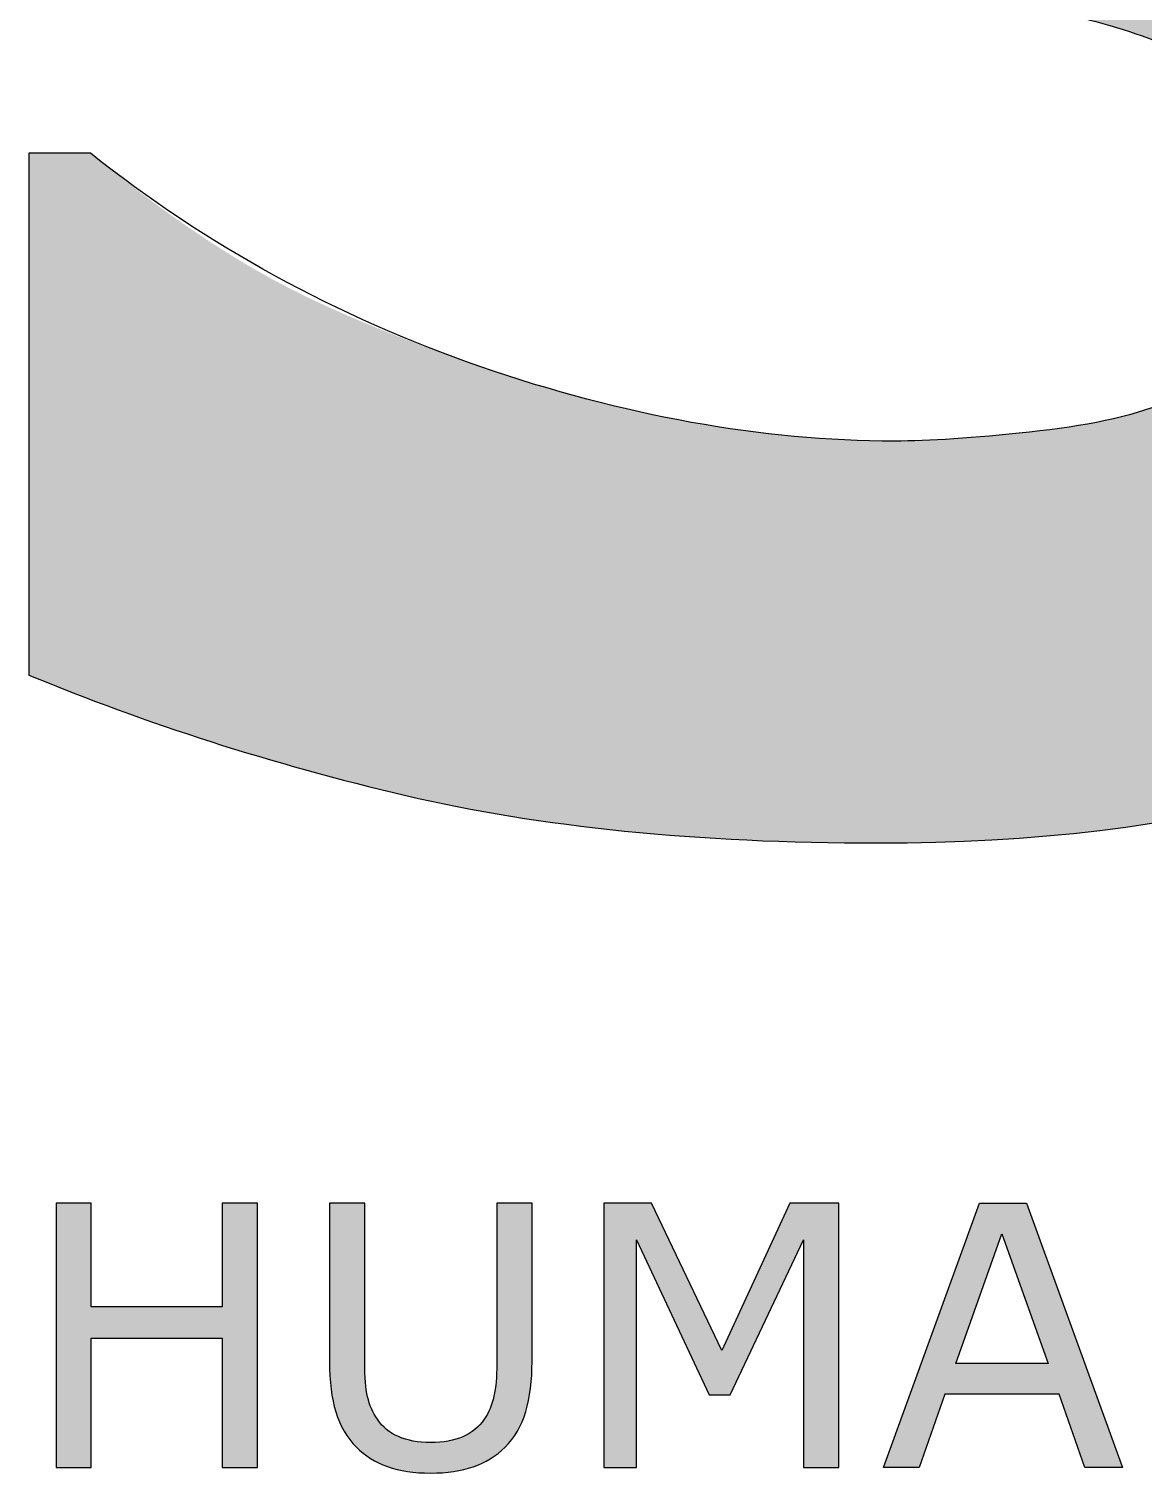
# Model space of a CAD drawing. Header units: millimetres. Extents: x 4862 to 20554, y 7569 to 11262.
# Drawn here: x 8781.74 to 8795.79, y 8377.87 to 8396.09 of the extents above; entities that cross this region are included whole.
import ezdxf

# ---------------------------------------------------------------- set-up
doc = ezdxf.new("R2010")
doc.units = ezdxf.units.MM
doc.layers.add('layer 1', color=7, linetype='Continuous')

# ---------------------------------------------------------------- blocks, each defined once
blk = doc.blocks.new('YQ1204162216')
h = blk.add_hatch(color=7)
h.dxf.hatch_style = 1
edge = h.paths.add_edge_path()
edge.add_spline(control_points=[(-1.89543, 0.7628), (-1.89543, 0.7628), (-1.89543, 0.7628), (-1.89543, 0.7628), (-1.89543, 0.7628), (-1.94446, 0.77243), (-1.994, 0.77733), (-2.04425, 0.77733)], knot_values=[0.540541, 0.540541, 0.540541, 0.540541, 0.554054, 0.554054, 0.554054, 0.554154, 0.567568, 0.567568, 0.567568, 0.567568], degree=3, periodic=0)
edge.add_spline(control_points=[(-2.04425, 0.77733), (-2.04425, 0.77733), (-2.04425, 0.77733), (-2.04425, 0.77733), (-2.04425, 0.77733), (-2.14439, 0.77733), (-2.22633, 0.75492), (-2.29005, 0.70993)], knot_values=[0.513514, 0.513514, 0.513514, 0.513514, 0.527027, 0.527027, 0.527027, 0.527127, 0.540541, 0.540541, 0.540541, 0.540541], degree=3, periodic=0)
edge.add_spline(control_points=[(-2.29005, 0.70993), (-2.29005, 0.70993), (-2.29005, 0.70993), (-2.29005, 0.70993), (-2.29005, 0.70993), (-2.35378, 0.66493), (-2.38564, 0.60699), (-2.38564, 0.5359)], knot_values=[0.486486, 0.486486, 0.486486, 0.486486, 0.5, 0.5, 0.5, 0.5001, 0.513514, 0.513514, 0.513514, 0.513514], degree=3, periodic=0)
edge.add_spline(control_points=[(-2.38564, 0.5359), (-2.38564, 0.5359), (-2.38564, 0.5359), (-2.38564, 0.5359), (-2.38564, 0.48286), (-2.37146, 0.43856), (-2.34328, 0.40285)], knot_values=[0.459459, 0.459459, 0.459459, 0.459459, 0.472973, 0.472973, 0.472973, 0.486486, 0.486486, 0.486486, 0.486486], degree=3, periodic=0)
edge.add_spline(control_points=[(-2.34328, 0.40285), (-2.34328, 0.40285), (-2.34328, 0.40285), (-2.34328, 0.40285), (-2.31509, 0.36713), (-2.26904, 0.33877), (-2.20479, 0.31794)], knot_values=[0.432432, 0.432432, 0.432432, 0.432432, 0.445946, 0.445946, 0.445946, 0.459459, 0.459459, 0.459459, 0.459459], degree=3, periodic=0)
edge.add_spline(control_points=[(-2.20479, 0.31794), (-2.20479, 0.31794), (-2.20479, 0.31794), (-2.20479, 0.31794), (-2.17678, 0.30883), (-2.14667, 0.30113), (-2.1148, 0.29518)], knot_values=[0.405405, 0.405405, 0.405405, 0.405405, 0.418919, 0.418919, 0.418919, 0.432432, 0.432432, 0.432432, 0.432432], degree=3, periodic=0)
edge.add_spline(control_points=[(-2.1148, 0.29518), (-2.1148, 0.29518), (-2.1148, 0.29518), (-2.1148, 0.29518), (-2.08276, 0.28922), (-2.05248, 0.28275), (-2.02376, 0.27592)], knot_values=[0.378378, 0.378378, 0.378378, 0.378378, 0.391892, 0.391892, 0.391892, 0.405405, 0.405405, 0.405405, 0.405405], degree=3, periodic=0)
edge.add_spline(control_points=[(-2.02376, 0.27592), (-2.02376, 0.27592), (-2.02376, 0.27592), (-2.02376, 0.27592), (-1.99645, 0.26944), (-1.97562, 0.26016), (-1.96144, 0.24808)], knot_values=[0.351351, 0.351351, 0.351351, 0.351351, 0.364865, 0.364865, 0.364865, 0.378378, 0.378378, 0.378378, 0.378378], degree=3, periodic=0)
edge.add_spline(control_points=[(-1.96144, 0.24808), (-1.96144, 0.24808), (-1.96144, 0.24808), (-1.96144, 0.24808), (-1.94726, 0.23583), (-1.94025, 0.22147), (-1.94025, 0.20466)], knot_values=[0.324324, 0.324324, 0.324324, 0.324324, 0.337838, 0.337838, 0.337838, 0.351351, 0.351351, 0.351351, 0.351351], degree=3, periodic=0)
edge.add_spline(control_points=[(-1.94025, 0.20466), (-1.94025, 0.20466), (-1.94025, 0.20466), (-1.94025, 0.20466), (-1.94025, 0.18663), (-1.94516, 0.1728), (-1.95478, 0.16352)], knot_values=[0.297297, 0.297297, 0.297297, 0.297297, 0.310811, 0.310811, 0.310811, 0.324324, 0.324324, 0.324324, 0.324324], degree=3, periodic=0)
edge.add_spline(control_points=[(-1.95478, 0.16352), (-1.95478, 0.16352), (-1.95478, 0.16352), (-1.95478, 0.16352), (-1.96459, 0.15442), (-1.97702, 0.14671), (-1.9919, 0.14041)], knot_values=[0.27027, 0.27027, 0.27027, 0.27027, 0.283784, 0.283784, 0.283784, 0.297297, 0.297297, 0.297297, 0.297297], degree=3, periodic=0)
edge.add_spline(control_points=[(-1.9919, 0.14041), (-1.9919, 0.14041), (-1.9919, 0.14041), (-1.9919, 0.14041), (-2.00433, 0.13568), (-2.02009, 0.13218), (-2.03952, 0.13026)], knot_values=[0.243243, 0.243243, 0.243243, 0.243243, 0.256757, 0.256757, 0.256757, 0.27027, 0.27027, 0.27027, 0.27027], degree=3, periodic=0)
edge.add_spline(control_points=[(-2.03952, 0.13026), (-2.03952, 0.13026), (-2.03952, 0.13026), (-2.03952, 0.13026), (-2.05913, 0.12815), (-2.07471, 0.1271), (-2.08679, 0.1271)], knot_values=[0.216216, 0.216216, 0.216216, 0.216216, 0.22973, 0.22973, 0.22973, 0.243243, 0.243243, 0.243243, 0.243243], degree=3, periodic=0)
edge.add_spline(control_points=[(-2.08679, 0.1271), (-2.08679, 0.1271), (-2.08679, 0.1271), (-2.08679, 0.1271), (-2.13319, 0.1271), (-2.18151, 0.13586), (-2.23193, 0.15319)], knot_values=[0.189189, 0.189189, 0.189189, 0.189189, 0.202703, 0.202703, 0.202703, 0.216216, 0.216216, 0.216216, 0.216216], degree=3, periodic=0)
edge.add_spline(control_points=[(-2.23193, 0.15319), (-2.23193, 0.15319), (-2.23193, 0.15319), (-2.23193, 0.15319), (-2.28218, 0.1707), (-2.32769, 0.19556), (-2.36831, 0.22795), (-2.36831, 0.22795), (-2.36831, 0.22795), (-2.36831, 0.22795), (-2.36831, 0.22795)], knot_values=[0.162162, 0.162162, 0.162162, 0.162162, 0.175676, 0.175676, 0.175676, 0.175776, 0.175876, 0.175976, 0.176076, 0.189189, 0.189189, 0.189189, 0.189189], degree=3, periodic=0)
edge.add_spline(control_points=[(-2.36831, 0.22795), (-2.36831, 0.22795), (-2.38985, 0.22795), (-2.38985, 0.22795), (-2.38985, 0.22795), (-2.38985, 0.22795), (-2.38985, 0.22795), (-2.38985, 0.22795)], knot_values=[0.135135, 0.135135, 0.135135, 0.135135, 0.148648, 0.148648, 0.148648, 0.148748, 0.162162, 0.162162, 0.162162, 0.162162], degree=3, periodic=0)
edge.add_spline(control_points=[(-2.38985, 0.22795), (-2.38985, 0.22795), (-2.38985, 0.04517), (-2.38985, 0.04517)], knot_values=[0.108108, 0.108108, 0.108108, 0.108108, 0.135135, 0.135135, 0.135135, 0.135135], degree=3, periodic=0)
edge.add_spline(control_points=[(-2.38985, 0.04517), (-2.38985, 0.04517), (-2.38985, 0.04517), (-2.38985, 0.04517), (-2.34888, 0.02819), (-2.30493, 0.01401), (-2.25784, 0.00298)], knot_values=[0.081081, 0.081081, 0.081081, 0.081081, 0.094595, 0.094595, 0.094595, 0.108108, 0.108108, 0.108108, 0.108108], degree=3, periodic=0)
edge.add_spline(control_points=[(-2.25784, 0.00298), (-2.25784, 0.00298), (-2.25784, 0.00298), (-2.25784, 0.00298), (-2.21092, -0.00805), (-2.15577, -0.01366), (-2.09257, -0.01366)], knot_values=[0.054054, 0.054054, 0.054054, 0.054054, 0.067568, 0.067568, 0.067568, 0.081081, 0.081081, 0.081081, 0.081081], degree=3, periodic=0)
edge.add_spline(control_points=[(-2.09257, -0.01366), (-2.09257, -0.01366), (-2.09257, -0.01366), (-2.09257, -0.01366), (-2.09257, -0.01366), (-1.98332, -0.01366), (-1.89683, 0.0098), (-1.83311, 0.0569)], knot_values=[0.027027, 0.027027, 0.027027, 0.027027, 0.040541, 0.040541, 0.040541, 0.040641, 0.054054, 0.054054, 0.054054, 0.054054], degree=3, periodic=0)
edge.add_spline(control_points=[(-1.83311, 0.0569), (-1.83311, 0.0569), (-1.83311, 0.0569), (-1.83311, 0.0569), (-1.83311, 0.0569), (-1.76938, 0.10382), (-1.73752, 0.16492), (-1.73752, 0.24003)], knot_values=[0, 0, 0, 0, 0.013514, 0.013514, 0.013514, 0.013614, 0.027027, 0.027027, 0.027027, 0.027027], degree=3, periodic=0)
edge.add_spline(control_points=[(-1.73752, 0.24003), (-1.73752, 0.29273), (-1.75152, 0.33562), (-1.77936, 0.36853), (-1.77936, 0.36853), (-1.8072, 0.40145), (-1.85027, 0.42753), (-1.90874, 0.44662)], knot_values=[0.918919, 0.918919, 0.918919, 0.918919, 0.972973, 0.972973, 0.972973, 0.973073, 1, 1, 1, 1], degree=3, periodic=0)
edge.add_spline(control_points=[(-1.90874, 0.44662), (-1.90874, 0.44662), (-1.90874, 0.44662), (-1.90874, 0.44662), (-1.90874, 0.44662), (-1.9385, 0.45625), (-1.96616, 0.46377), (-1.9919, 0.4692)], knot_values=[0.891892, 0.891892, 0.891892, 0.891892, 0.905406, 0.905406, 0.905406, 0.905506, 0.918919, 0.918919, 0.918919, 0.918919], degree=3, periodic=0)
edge.add_spline(control_points=[(-1.9919, 0.4692), (-1.9919, 0.4692), (-1.9919, 0.4692), (-1.9919, 0.4692), (-1.9919, 0.4692), (-2.00486, 0.47192), (-2.01807, 0.47472), (-2.03155, 0.47756)], knot_values=[0.878378, 0.878378, 0.878378, 0.878378, 0.885135, 0.885135, 0.885135, 0.885235, 0.891892, 0.891892, 0.891892, 0.891892], degree=3, periodic=0)
edge.add_spline(control_points=[(-2.03155, 0.47756), (-2.04504, 0.48041), (-2.05878, 0.48329), (-2.07279, 0.48618), (-2.07279, 0.48618), (-2.1155, 0.49511), (-2.14439, 0.50492), (-2.1598, 0.5156)], knot_values=[0.837838, 0.837838, 0.837838, 0.837838, 0.851352, 0.851352, 0.851352, 0.851452, 0.878378, 0.878378, 0.878378, 0.878378], degree=3, periodic=0)
edge.add_spline(control_points=[(-2.1598, 0.5156), (-2.1598, 0.5156), (-2.1598, 0.5156), (-2.1598, 0.5156), (-2.1598, 0.5156), (-2.1752, 0.52645), (-2.18291, 0.54186), (-2.18291, 0.56199)], knot_values=[0.810811, 0.810811, 0.810811, 0.810811, 0.824325, 0.824325, 0.824325, 0.824425, 0.837838, 0.837838, 0.837838, 0.837838], degree=3, periodic=0)
edge.add_spline(control_points=[(-2.18291, 0.56199), (-2.18291, 0.56199), (-2.18291, 0.56199), (-2.18291, 0.56199), (-2.18291, 0.56199), (-2.18291, 0.5753), (-2.17818, 0.5872), (-2.16855, 0.59753)], knot_values=[0.783784, 0.783784, 0.783784, 0.783784, 0.797298, 0.797298, 0.797298, 0.797398, 0.810811, 0.810811, 0.810811, 0.810811], degree=3, periodic=0)
edge.add_spline(control_points=[(-2.16855, 0.59753), (-2.16855, 0.59753), (-2.16855, 0.59753), (-2.16855, 0.59753), (-2.16855, 0.59753), (-2.15892, 0.60786), (-2.14754, 0.61556), (-2.13424, 0.62082)], knot_values=[0.756757, 0.756757, 0.756757, 0.756757, 0.770271, 0.770271, 0.770271, 0.770371, 0.783784, 0.783784, 0.783784, 0.783784], degree=3, periodic=0)
edge.add_spline(control_points=[(-2.13424, 0.62082), (-2.13424, 0.62082), (-2.13424, 0.62082), (-2.13424, 0.62082), (-2.13424, 0.62082), (-2.11918, 0.62694), (-2.1036, 0.63097), (-2.08732, 0.63325)], knot_values=[0.72973, 0.72973, 0.72973, 0.72973, 0.743244, 0.743244, 0.743244, 0.743344, 0.756757, 0.756757, 0.756757, 0.756757], degree=3, periodic=0)
edge.add_spline(control_points=[(-2.08732, 0.63325), (-2.08732, 0.63325), (-2.08732, 0.63325), (-2.08732, 0.63325), (-2.08732, 0.63325), (-2.07926, 0.63439), (-2.07117, 0.63522), (-2.06303, 0.63576)], knot_values=[0.716216, 0.716216, 0.716216, 0.716216, 0.722973, 0.722973, 0.722973, 0.723073, 0.72973, 0.72973, 0.72973, 0.72973], degree=3, periodic=0)
edge.add_spline(control_points=[(-2.06303, 0.63576), (-2.05489, 0.63631), (-2.0467, 0.63657), (-2.03847, 0.63657), (-2.03847, 0.63657), (-1.99208, 0.63657), (-1.94656, 0.62834), (-1.90191, 0.61189)], knot_values=[0.675676, 0.675676, 0.675676, 0.675676, 0.689189, 0.689189, 0.689189, 0.689289, 0.716216, 0.716216, 0.716216, 0.716216], degree=3, periodic=0)
edge.add_spline(control_points=[(-1.90191, 0.61189), (-1.90191, 0.61189), (-1.90191, 0.61189), (-1.90191, 0.61189), (-1.90191, 0.61189), (-1.85744, 0.59543), (-1.81963, 0.57495), (-1.78899, 0.55044)], knot_values=[0.648649, 0.648649, 0.648649, 0.648649, 0.662163, 0.662163, 0.662163, 0.662263, 0.675676, 0.675676, 0.675676, 0.675676], degree=3, periodic=0)
edge.add_spline(control_points=[(-1.78899, 0.55044), (-1.78899, 0.55044), (-1.78899, 0.55044), (-1.78899, 0.55044), (-1.78899, 0.55044), (-1.78899, 0.55044), (-1.76798, 0.55044), (-1.76798, 0.55044), (-1.76798, 0.55044), (-1.76798, 0.55044), (-1.76798, 0.55044), (-1.76798, 0.55044)], knot_values=[0.621621, 0.621621, 0.621621, 0.621621, 0.635135, 0.635135, 0.635135, 0.635235, 0.635335, 0.635435, 0.635535, 0.635635, 0.648649, 0.648649, 0.648649, 0.648649], degree=3, periodic=0)
edge.add_spline(control_points=[(-1.76798, 0.55044), (-1.76798, 0.55044), (-1.76798, 0.72604), (-1.76798, 0.72604)], knot_values=[0.594595, 0.594595, 0.594595, 0.594595, 0.621621, 0.621621, 0.621621, 0.621621], degree=3, periodic=0)
edge.add_spline(control_points=[(-1.76798, 0.72604), (-1.76798, 0.72604), (-1.76798, 0.72604), (-1.76798, 0.72604), (-1.76798, 0.72604), (-1.80387, 0.74074), (-1.84624, 0.753), (-1.89543, 0.7628)], knot_values=[0.567568, 0.567568, 0.567568, 0.567568, 0.581081, 0.581081, 0.581081, 0.581181, 0.594595, 0.594595, 0.594595, 0.594595], degree=3, periodic=0)
h = blk.add_hatch(color=7)
h.dxf.hatch_style = 1
edge = h.paths.add_edge_path()
edge.add_spline(control_points=[(-2.38035, -0.13978), (-2.38035, -0.13978), (-2.38035, -0.23245), (-2.38035, -0.23245), (-2.38035, -0.23245), (-2.38035, -0.23245), (-2.38035, -0.23245), (-2.38035, -0.23245)], knot_values=[0.384615, 0.384615, 0.384615, 0.384615, 0.423076, 0.423076, 0.423076, 0.423176, 0.461538, 0.461538, 0.461538, 0.461538], degree=3, periodic=0)
edge.add_spline(control_points=[(-2.38035, -0.23245), (-2.38035, -0.23245), (-2.36802, -0.23245), (-2.36802, -0.23245), (-2.36802, -0.23245), (-2.36802, -0.23245), (-2.36802, -0.23245), (-2.36802, -0.23245)], knot_values=[0.307692, 0.307692, 0.307692, 0.307692, 0.346153, 0.346153, 0.346153, 0.346253, 0.384615, 0.384615, 0.384615, 0.384615], degree=3, periodic=0)
edge.add_spline(control_points=[(-2.36802, -0.23245), (-2.36802, -0.23245), (-2.36802, -0.18707), (-2.36802, -0.18707), (-2.36802, -0.18707), (-2.36802, -0.18707), (-2.36802, -0.18707), (-2.36802, -0.18707)], knot_values=[0.230768, 0.230768, 0.230768, 0.230768, 0.26923, 0.26923, 0.26923, 0.26933, 0.307692, 0.307692, 0.307692, 0.307692], degree=3, periodic=0)
edge.add_spline(control_points=[(-2.36802, -0.18707), (-2.36802, -0.18707), (-2.32213, -0.18707), (-2.32213, -0.18707), (-2.32213, -0.18707), (-2.32213, -0.18707), (-2.32213, -0.18707), (-2.32213, -0.18707)], knot_values=[0.153845, 0.153845, 0.153845, 0.153845, 0.192307, 0.192307, 0.192307, 0.192407, 0.230768, 0.230768, 0.230768, 0.230768], degree=3, periodic=0)
edge.add_spline(control_points=[(-2.32213, -0.18707), (-2.32213, -0.18707), (-2.32213, -0.23245), (-2.32213, -0.23245), (-2.32213, -0.23245), (-2.32213, -0.23245), (-2.32213, -0.23245), (-2.32213, -0.23245)], knot_values=[0.076922, 0.076922, 0.076922, 0.076922, 0.115384, 0.115384, 0.115384, 0.115484, 0.153845, 0.153845, 0.153845, 0.153845], degree=3, periodic=0)
edge.add_spline(control_points=[(-2.32213, -0.23245), (-2.32213, -0.23245), (-2.30979, -0.23245), (-2.30979, -0.23245)], knot_values=[0, 0, 0, 0, 0.076922, 0.076922, 0.076922, 0.076922], degree=3, periodic=0)
edge.add_spline(control_points=[(-2.30979, -0.23245), (-2.30979, -0.23245), (-2.30979, -0.13978), (-2.30979, -0.13978), (-2.30979, -0.13978), (-2.30979, -0.13978), (-2.32213, -0.13978), (-2.32213, -0.13978), (-2.32213, -0.13978), (-2.32213, -0.13978), (-2.32213, -0.17611), (-2.32213, -0.17611), (-2.32213, -0.17611), (-2.32213, -0.17611), (-2.36802, -0.17611), (-2.36802, -0.17611), (-2.36802, -0.17611), (-2.36802, -0.17611), (-2.36802, -0.13978), (-2.36802, -0.13978), (-2.36802, -0.13978), (-2.36802, -0.13978), (-2.38035, -0.13978), (-2.38035, -0.13978), (-2.38035, -0.13978), (-2.38035, -0.13978), (-2.38035, -0.13978), (-2.38035, -0.13978)], knot_values=[0.461538, 0.461538, 0.461538, 0.461538, 0.615384, 0.615384, 0.615384, 0.615484, 0.692307, 0.692307, 0.692307, 0.692407, 0.76923, 0.76923, 0.76923, 0.76933, 0.846153, 0.846153, 0.846153, 0.846253, 0.923076, 0.923076, 0.923076, 0.923176, 0.961538, 0.961538, 0.961538, 0.961638, 1, 1, 1, 1], degree=3, periodic=0)
edge = h.paths.add_edge_path()
edge.add_spline(control_points=[(-2.28462, -0.19523), (-2.28462, -0.19523), (-2.28462, -0.19523), (-2.28462, -0.19523), (-2.28462, -0.20224), (-2.28388, -0.20814), (-2.28241, -0.21295)], knot_values=[0.304348, 0.304348, 0.304348, 0.304348, 0.326087, 0.326087, 0.326087, 0.347826, 0.347826, 0.347826, 0.347826], degree=3, periodic=0)
edge.add_spline(control_points=[(-2.28241, -0.21295), (-2.28241, -0.21295), (-2.28241, -0.21295), (-2.28241, -0.21295), (-2.28095, -0.21776), (-2.27854, -0.22187), (-2.27519, -0.22526)], knot_values=[0.26087, 0.26087, 0.26087, 0.26087, 0.282609, 0.282609, 0.282609, 0.304348, 0.304348, 0.304348, 0.304348], degree=3, periodic=0)
edge.add_spline(control_points=[(-2.27519, -0.22526), (-2.27519, -0.22526), (-2.27519, -0.22526), (-2.27519, -0.22526), (-2.27224, -0.22826), (-2.26862, -0.23051), (-2.26432, -0.23206)], knot_values=[0.217391, 0.217391, 0.217391, 0.217391, 0.23913, 0.23913, 0.23913, 0.26087, 0.26087, 0.26087, 0.26087], degree=3, periodic=0)
edge.add_spline(control_points=[(-2.26432, -0.23206), (-2.26432, -0.23206), (-2.26432, -0.23206), (-2.26432, -0.23206), (-2.26002, -0.23359), (-2.25497, -0.23436), (-2.24917, -0.23436)], knot_values=[0.173913, 0.173913, 0.173913, 0.173913, 0.195652, 0.195652, 0.195652, 0.217391, 0.217391, 0.217391, 0.217391], degree=3, periodic=0)
edge.add_spline(control_points=[(-2.24917, -0.23436), (-2.24917, -0.23436), (-2.24917, -0.23436), (-2.24917, -0.23436), (-2.24351, -0.23436), (-2.23855, -0.23363), (-2.23428, -0.23217)], knot_values=[0.130435, 0.130435, 0.130435, 0.130435, 0.152174, 0.152174, 0.152174, 0.173913, 0.173913, 0.173913, 0.173913], degree=3, periodic=0)
edge.add_spline(control_points=[(-2.23428, -0.23217), (-2.23428, -0.23217), (-2.23428, -0.23217), (-2.23428, -0.23217), (-2.23001, -0.23073), (-2.22631, -0.22843), (-2.22311, -0.22526)], knot_values=[0.086957, 0.086957, 0.086957, 0.086957, 0.108696, 0.108696, 0.108696, 0.130435, 0.130435, 0.130435, 0.130435], degree=3, periodic=0)
edge.add_spline(control_points=[(-2.22311, -0.22526), (-2.22311, -0.22526), (-2.22311, -0.22526), (-2.22311, -0.22526), (-2.22269, -0.22485), (-2.22229, -0.22442), (-2.2219, -0.22398)], knot_values=[0.081521, 0.081521, 0.081521, 0.081521, 0.084239, 0.084239, 0.084239, 0.086957, 0.086957, 0.086957, 0.086957], degree=3, periodic=0)
edge.add_spline(control_points=[(-2.2219, -0.22398), (-2.22151, -0.22354), (-2.22113, -0.22309), (-2.22077, -0.22262)], knot_values=[0.076087, 0.076087, 0.076087, 0.076087, 0.081521, 0.081521, 0.081521, 0.081521], degree=3, periodic=0)
edge.add_spline(control_points=[(-2.22077, -0.22262), (-2.22041, -0.22215), (-2.22007, -0.22167), (-2.21974, -0.22118)], knot_values=[0.070652, 0.070652, 0.070652, 0.070652, 0.076087, 0.076087, 0.076087, 0.076087], degree=3, periodic=0)
edge.add_spline(control_points=[(-2.21974, -0.22118), (-2.2194, -0.22069), (-2.21909, -0.22018), (-2.21879, -0.21966)], knot_values=[0.065217, 0.065217, 0.065217, 0.065217, 0.070652, 0.070652, 0.070652, 0.070652], degree=3, periodic=0)
edge.add_spline(control_points=[(-2.21879, -0.21966), (-2.21849, -0.21914), (-2.2182, -0.21861), (-2.21793, -0.21806)], knot_values=[0.059783, 0.059783, 0.059783, 0.059783, 0.065217, 0.065217, 0.065217, 0.065217], degree=3, periodic=0)
edge.add_spline(control_points=[(-2.21793, -0.21806), (-2.21766, -0.21752), (-2.2174, -0.21696), (-2.21716, -0.21639)], knot_values=[0.054348, 0.054348, 0.054348, 0.054348, 0.059783, 0.059783, 0.059783, 0.059783], degree=3, periodic=0)
edge.add_spline(control_points=[(-2.21716, -0.21639), (-2.21692, -0.21581), (-2.21669, -0.21523), (-2.21648, -0.21463)], knot_values=[0.048913, 0.048913, 0.048913, 0.048913, 0.054348, 0.054348, 0.054348, 0.054348], degree=3, periodic=0)
edge.add_spline(control_points=[(-2.21648, -0.21463), (-2.21627, -0.21403), (-2.21607, -0.21342), (-2.21589, -0.2128), (-2.21589, -0.2128), (-2.21442, -0.2078), (-2.21368, -0.20194), (-2.21368, -0.19523)], knot_values=[0, 0, 0, 0, 0.005435, 0.005435, 0.005435, 0.005535, 0.048913, 0.048913, 0.048913, 0.048913], degree=3, periodic=0)
edge.add_spline(control_points=[(-2.21368, -0.19523), (-2.21368, -0.19523), (-2.21368, -0.13978), (-2.21368, -0.13978), (-2.21368, -0.13978), (-2.21368, -0.13978), (-2.22601, -0.13978), (-2.22601, -0.13978), (-2.22601, -0.13978), (-2.22601, -0.13978), (-2.22601, -0.19608), (-2.22601, -0.19608), (-2.22601, -0.19608), (-2.22601, -0.19721), (-2.22603, -0.19829), (-2.22607, -0.19932)], knot_values=[0.815217, 0.815217, 0.815217, 0.815217, 0.902172, 0.902172, 0.902172, 0.902272, 0.94565, 0.94565, 0.94565, 0.94575, 0.989128, 0.989128, 0.989128, 0.989228, 0.999998, 0.999998, 0.999998, 0.999998], degree=3, periodic=0)
edge.add_spline(control_points=[(-2.22658, -0.20498), (-2.22671, -0.20583), (-2.22686, -0.20664), (-2.22703, -0.2074), (-2.22703, -0.2074), (-2.2272, -0.20817), (-2.2274, -0.20891), (-2.22763, -0.20963)], knot_values=[0.771739, 0.771739, 0.771739, 0.771739, 0.782609, 0.782609, 0.782609, 0.782709, 0.793478, 0.793478, 0.793478, 0.793478], degree=3, periodic=0)
edge.add_spline(control_points=[(-2.22934, -0.21368), (-2.22968, -0.21431), (-2.23006, -0.21492), (-2.23046, -0.21551), (-2.23046, -0.21551), (-2.23069, -0.21585), (-2.23093, -0.21618), (-2.23119, -0.21651)], knot_values=[0.733695, 0.733695, 0.733695, 0.733695, 0.744565, 0.744565, 0.744565, 0.744665, 0.75, 0.75, 0.75, 0.75], degree=3, periodic=0)
edge.add_spline(control_points=[(-2.23677, -0.2211), (-2.23714, -0.22129), (-2.23751, -0.22146), (-2.2379, -0.22163), (-2.2379, -0.22163), (-2.23829, -0.2218), (-2.23869, -0.22195), (-2.2391, -0.2221)], knot_values=[0.690217, 0.690217, 0.690217, 0.690217, 0.695652, 0.695652, 0.695652, 0.695752, 0.701087, 0.701087, 0.701087, 0.701087], degree=3, periodic=0)
edge.add_spline(control_points=[(-2.24167, -0.22286), (-2.24302, -0.22317), (-2.24446, -0.2234), (-2.24599, -0.22352)], knot_values=[0.663044, 0.663044, 0.663044, 0.663044, 0.679348, 0.679348, 0.679348, 0.679348], degree=3, periodic=0)
edge.add_spline(control_points=[(-2.25234, -0.22352), (-2.25336, -0.22344), (-2.25433, -0.22331), (-2.25527, -0.22314)], knot_values=[0.630435, 0.630435, 0.630435, 0.630435, 0.641304, 0.641304, 0.641304, 0.641304], degree=3, periodic=0)
edge.add_spline(control_points=[(-2.26264, -0.22045), (-2.26299, -0.22023), (-2.26332, -0.22001), (-2.26365, -0.21978)], knot_values=[0.592391, 0.592391, 0.592391, 0.592391, 0.597826, 0.597826, 0.597826, 0.597826], degree=3, periodic=0)
edge.add_spline(control_points=[(-2.26713, -0.21649), (-2.26737, -0.21617), (-2.26761, -0.21585), (-2.26784, -0.21551), (-2.26784, -0.21551), (-2.26824, -0.21492), (-2.26862, -0.21431), (-2.26896, -0.21369)], knot_values=[0.554348, 0.554348, 0.554348, 0.554348, 0.559783, 0.559783, 0.559783, 0.559883, 0.570652, 0.570652, 0.570652, 0.570652], degree=3, periodic=0)
edge.add_spline(control_points=[(-2.27067, -0.20974), (-2.2709, -0.20905), (-2.2711, -0.20834), (-2.27127, -0.20761), (-2.27127, -0.20761), (-2.27195, -0.20472), (-2.27228, -0.20077), (-2.27228, -0.19576), (-2.27228, -0.19576), (-2.27228, -0.19576), (-2.27228, -0.19576), (-2.27228, -0.19576)], knot_values=[0.47826, 0.47826, 0.47826, 0.47826, 0.48913, 0.48913, 0.48913, 0.48923, 0.51087, 0.51087, 0.51087, 0.51097, 0.532609, 0.532609, 0.532609, 0.532609], degree=3, periodic=0)
edge.add_spline(control_points=[(-2.27228, -0.19576), (-2.27228, -0.19576), (-2.27228, -0.13978), (-2.27228, -0.13978), (-2.27228, -0.13978), (-2.27228, -0.13978), (-2.27228, -0.13978), (-2.27228, -0.13978)], knot_values=[0.434782, 0.434782, 0.434782, 0.434782, 0.456521, 0.456521, 0.456521, 0.456621, 0.47826, 0.47826, 0.47826, 0.47826], degree=3, periodic=0)
edge.add_spline(control_points=[(-2.27228, -0.13978), (-2.27228, -0.13978), (-2.28462, -0.13978), (-2.28462, -0.13978), (-2.28462, -0.13978), (-2.28462, -0.13978), (-2.28462, -0.13978), (-2.28462, -0.13978)], knot_values=[0.391304, 0.391304, 0.391304, 0.391304, 0.413043, 0.413043, 0.413043, 0.413143, 0.434782, 0.434782, 0.434782, 0.434782], degree=3, periodic=0)
edge.add_spline(control_points=[(-2.28462, -0.13978), (-2.28462, -0.13978), (-2.28462, -0.19523), (-2.28462, -0.19523)], knot_values=[0.347826, 0.347826, 0.347826, 0.347826, 0.391304, 0.391304, 0.391304, 0.391304], degree=3, periodic=0)
edge = h.paths.add_edge_path()
edge.add_spline(control_points=[(-2.17713, -0.23245), (-2.17713, -0.23245), (-2.17713, -0.15261), (-2.17713, -0.15261), (-2.17713, -0.15261), (-2.17713, -0.15261), (-2.17713, -0.15261), (-2.17713, -0.15261)], knot_values=[0.357142, 0.357142, 0.357142, 0.357142, 0.392856, 0.392856, 0.392856, 0.392956, 0.428571, 0.428571, 0.428571, 0.428571], degree=3, periodic=0)
edge.add_spline(control_points=[(-2.17713, -0.15261), (-2.17713, -0.15261), (-2.15164, -0.20695), (-2.15164, -0.20695), (-2.15164, -0.20695), (-2.15164, -0.20695), (-2.15164, -0.20695), (-2.15164, -0.20695)], knot_values=[0.285714, 0.285714, 0.285714, 0.285714, 0.321428, 0.321428, 0.321428, 0.321528, 0.357142, 0.357142, 0.357142, 0.357142], degree=3, periodic=0)
edge.add_spline(control_points=[(-2.15164, -0.20695), (-2.15164, -0.20695), (-2.14433, -0.20695), (-2.14433, -0.20695), (-2.14433, -0.20695), (-2.14433, -0.20695), (-2.14433, -0.20695), (-2.14433, -0.20695)], knot_values=[0.214285, 0.214285, 0.214285, 0.214285, 0.249999, 0.249999, 0.249999, 0.250099, 0.285714, 0.285714, 0.285714, 0.285714], degree=3, periodic=0)
edge.add_spline(control_points=[(-2.14433, -0.20695), (-2.14433, -0.20695), (-2.11865, -0.15261), (-2.11865, -0.15261), (-2.11865, -0.15261), (-2.11865, -0.15261), (-2.11865, -0.15261), (-2.11865, -0.15261)], knot_values=[0.142856, 0.142856, 0.142856, 0.142856, 0.178571, 0.178571, 0.178571, 0.178671, 0.214285, 0.214285, 0.214285, 0.214285], degree=3, periodic=0)
edge.add_spline(control_points=[(-2.11865, -0.15261), (-2.11865, -0.15261), (-2.11865, -0.23245), (-2.11865, -0.23245), (-2.11865, -0.23245), (-2.11865, -0.23245), (-2.11865, -0.23245), (-2.11865, -0.23245)], knot_values=[0.071428, 0.071428, 0.071428, 0.071428, 0.107142, 0.107142, 0.107142, 0.107242, 0.142856, 0.142856, 0.142856, 0.142856], degree=3, periodic=0)
edge.add_spline(control_points=[(-2.11865, -0.23245), (-2.11865, -0.23245), (-2.10632, -0.23245), (-2.10632, -0.23245)], knot_values=[0, 0, 0, 0, 0.071428, 0.071428, 0.071428, 0.071428], degree=3, periodic=0)
edge.add_spline(control_points=[(-2.10632, -0.23245), (-2.10632, -0.23245), (-2.10632, -0.13978), (-2.10632, -0.13978), (-2.10632, -0.13978), (-2.10632, -0.13978), (-2.12342, -0.13978), (-2.12342, -0.13978), (-2.12342, -0.13978), (-2.12342, -0.13978), (-2.14723, -0.19138), (-2.14723, -0.19138), (-2.14723, -0.19138), (-2.14723, -0.19138), (-2.17185, -0.13978), (-2.17185, -0.13978), (-2.17185, -0.13978), (-2.17185, -0.13978), (-2.18857, -0.13978), (-2.18857, -0.13978), (-2.18857, -0.13978), (-2.18857, -0.13978), (-2.18857, -0.23245), (-2.18857, -0.23245), (-2.18857, -0.23245), (-2.18857, -0.23245), (-2.17713, -0.23245), (-2.17713, -0.23245), (-2.17713, -0.23245), (-2.17713, -0.23245), (-2.17713, -0.23245), (-2.17713, -0.23245)], knot_values=[0.428571, 0.428571, 0.428571, 0.428571, 0.571428, 0.571428, 0.571428, 0.571528, 0.642856, 0.642856, 0.642856, 0.642956, 0.714285, 0.714285, 0.714285, 0.714385, 0.785714, 0.785714, 0.785714, 0.785814, 0.857142, 0.857142, 0.857142, 0.857242, 0.928571, 0.928571, 0.928571, 0.928671, 0.964285, 0.964285, 0.964285, 0.964385, 1, 1, 1, 1], degree=3, periodic=0)
h = blk.add_hatch(color=7)
h.dxf.hatch_style = 1
edge = h.paths.add_edge_path()
edge.add_spline(control_points=[(-2.00698, -0.23245), (-2.00698, -0.23245), (-2.04061, -0.13978), (-2.04061, -0.13978)], knot_values=[0.777782, 0.777782, 0.777782, 0.777782, 0.999996, 0.999996, 0.999996, 0.999996], degree=3, periodic=0)
edge.add_spline(control_points=[(-2.04061, -0.13978), (-2.04061, -0.13978), (-2.05701, -0.13978), (-2.05701, -0.13978)], knot_values=[0.666669, 0.666669, 0.666669, 0.666669, 0.777776, 0.777776, 0.777776, 0.777776], degree=3, periodic=0)
edge.add_spline(control_points=[(-2.05701, -0.13978), (-2.05701, -0.13978), (-2.09064, -0.23245), (-2.09064, -0.23245)], knot_values=[0.555558, 0.555558, 0.555558, 0.555558, 0.666665, 0.666665, 0.666665, 0.666665], degree=3, periodic=0)
edge.add_spline(control_points=[(-2.09064, -0.23245), (-2.09064, -0.23245), (-2.0782, -0.23245), (-2.0782, -0.23245)], knot_values=[0.444448, 0.444448, 0.444448, 0.444448, 0.555554, 0.555554, 0.555554, 0.555554], degree=3, periodic=0)
edge.add_spline(control_points=[(-2.0782, -0.23245), (-2.0782, -0.23245), (-2.06917, -0.2067), (-2.06917, -0.2067)], knot_values=[0.333335, 0.333335, 0.333335, 0.333335, 0.44444, 0.44444, 0.44444, 0.44444], degree=3, periodic=0)
edge.add_spline(control_points=[(-2.06917, -0.2067), (-2.06917, -0.2067), (-2.02913, -0.2067), (-2.02913, -0.2067)], knot_values=[0.222224, 0.222224, 0.222224, 0.222224, 0.333331, 0.333331, 0.333331, 0.333331], degree=3, periodic=0)
edge.add_spline(control_points=[(-2.02913, -0.2067), (-2.02913, -0.2067), (-2.0201, -0.23245), (-2.0201, -0.23245)], knot_values=[0.111115, 0.111115, 0.111115, 0.111115, 0.22222, 0.22222, 0.22222, 0.22222], degree=3, periodic=0)
edge.add_spline(control_points=[(-2.0201, -0.23245), (-2.0201, -0.23245), (-2.00698, -0.23245), (-2.00698, -0.23245)], knot_values=[0.000002, 0.000002, 0.000002, 0.000002, 0.111107, 0.111107, 0.111107, 0.111107], degree=3, periodic=0)
edge = h.paths.add_edge_path(flags=16)
edge.add_spline(control_points=[(-2.03301, -0.19599), (-2.03301, -0.19599), (-2.06536, -0.19599), (-2.06536, -0.19599), (-2.06536, -0.19599), (-2.06536, -0.19599), (-2.04915, -0.15062), (-2.04915, -0.15062)], knot_values=[0.25, 0.25, 0.25, 0.25, 0.749993, 0.749993, 0.749993, 0.750093, 0.999993, 0.999993, 0.999993, 0.999993], degree=3, periodic=0)
edge.add_spline(control_points=[(-2.04915, -0.15062), (-2.04915, -0.15062), (-2.03301, -0.19599), (-2.03301, -0.19599)], knot_values=[0.000002, 0.000002, 0.000002, 0.000002, 0.249998, 0.249998, 0.249998, 0.249998], degree=3, periodic=0)
at = {"layer": 'layer 1', "color": 7}
for points, knots in [([(-1.73752, 0.24003), (-1.73752, 0.16492), (-1.76938, 0.10382), (-1.83311, 0.0569), (-1.83311, 0.0569), (-1.89683, 0.0098), (-1.98332, -0.01366), (-2.09257, -0.01366), (-2.09257, -0.01366), (-2.15577, -0.01366), (-2.21092, -0.00805), (-2.25784, 0.00298), (-2.25784, 0.00298), (-2.30493, 0.01401), (-2.34888, 0.02819), (-2.38985, 0.04517), (-2.38985, 0.04517), (-2.38985, 0.04517), (-2.38985, 0.22795), (-2.38985, 0.22795), (-2.38985, 0.22795), (-2.38985, 0.22795), (-2.36831, 0.22795), (-2.36831, 0.22795), (-2.36831, 0.22795), (-2.32769, 0.19556), (-2.28218, 0.1707), (-2.23193, 0.15319), (-2.23193, 0.15319), (-2.18151, 0.13586), (-2.13319, 0.1271), (-2.08679, 0.1271), (-2.08679, 0.1271), (-2.07471, 0.1271), (-2.05913, 0.12815), (-2.03952, 0.13026), (-2.03952, 0.13026), (-2.02009, 0.13218), (-2.00433, 0.13568), (-1.9919, 0.14041), (-1.9919, 0.14041), (-1.97702, 0.14671), (-1.96459, 0.15442), (-1.95478, 0.16352), (-1.95478, 0.16352), (-1.94516, 0.1728), (-1.94025, 0.18663), (-1.94025, 0.20466), (-1.94025, 0.20466), (-1.94025, 0.22147), (-1.94726, 0.23583), (-1.96144, 0.24808), (-1.96144, 0.24808), (-1.97562, 0.26016), (-1.99645, 0.26944), (-2.02376, 0.27592), (-2.02376, 0.27592), (-2.05248, 0.28275), (-2.08276, 0.28922), (-2.1148, 0.29518), (-2.1148, 0.29518), (-2.14667, 0.30113), (-2.17678, 0.30883), (-2.20479, 0.31794), (-2.20479, 0.31794), (-2.26904, 0.33877), (-2.31509, 0.36713), (-2.34328, 0.40285), (-2.34328, 0.40285), (-2.37146, 0.43856), (-2.38564, 0.48286), (-2.38564, 0.5359), (-2.38564, 0.5359), (-2.38564, 0.60699), (-2.35378, 0.66493), (-2.29005, 0.70993), (-2.29005, 0.70993), (-2.22633, 0.75492), (-2.14439, 0.77733), (-2.04425, 0.77733), (-2.04425, 0.77733), (-1.994, 0.77733), (-1.94446, 0.77243), (-1.89543, 0.7628), (-1.89543, 0.7628), (-1.84624, 0.753), (-1.80387, 0.74074), (-1.76798, 0.72604), (-1.76798, 0.72604), (-1.76798, 0.72604), (-1.76798, 0.55044), (-1.76798, 0.55044), (-1.76798, 0.55044), (-1.76798, 0.55044), (-1.78899, 0.55044), (-1.78899, 0.55044), (-1.78899, 0.55044), (-1.81963, 0.57495), (-1.85744, 0.59543), (-1.90191, 0.61189), (-1.90191, 0.61189), (-1.94656, 0.62834), (-1.99208, 0.63657), (-2.03847, 0.63657), (-2.03847, 0.63657), (-2.05493, 0.63657), (-2.07121, 0.63552), (-2.08732, 0.63325), (-2.08732, 0.63325), (-2.1036, 0.63097), (-2.11918, 0.62694), (-2.13424, 0.62082), (-2.13424, 0.62082), (-2.14754, 0.61556), (-2.15892, 0.60786), (-2.16855, 0.59753), (-2.16855, 0.59753), (-2.17818, 0.5872), (-2.18291, 0.5753), (-2.18291, 0.56199), (-2.18291, 0.56199), (-2.18291, 0.54186), (-2.1752, 0.52645), (-2.1598, 0.5156), (-2.1598, 0.5156), (-2.14439, 0.50492), (-2.1155, 0.49511), (-2.07279, 0.48618), (-2.07279, 0.48618), (-2.04477, 0.48041), (-2.01781, 0.47463), (-1.9919, 0.4692), (-1.9919, 0.4692), (-1.96616, 0.46377), (-1.9385, 0.45625), (-1.90874, 0.44662), (-1.90874, 0.44662), (-1.85027, 0.42753), (-1.8072, 0.40145), (-1.77936, 0.36853), (-1.77936, 0.36853), (-1.75152, 0.33562), (-1.73752, 0.29273), (-1.73752, 0.24003)], [0, 0, 0, 0, 0.027027, 0.027027, 0.027027, 0.027027, 0.054054, 0.054054, 0.054054, 0.054054, 0.081081, 0.081081, 0.081081, 0.081081, 0.108108, 0.108108, 0.108108, 0.108108, 0.135135, 0.135135, 0.135135, 0.135135, 0.162162, 0.162162, 0.162162, 0.162162, 0.189189, 0.189189, 0.189189, 0.189189, 0.216216, 0.216216, 0.216216, 0.216216, 0.243243, 0.243243, 0.243243, 0.243243, 0.27027, 0.27027, 0.27027, 0.27027, 0.297297, 0.297297, 0.297297, 0.297297, 0.324324, 0.324324, 0.324324, 0.324324, 0.351351, 0.351351, 0.351351, 0.351351, 0.378378, 0.378378, 0.378378, 0.378378, 0.405405, 0.405405, 0.405405, 0.405405, 0.432432, 0.432432, 0.432432, 0.432432, 0.459459, 0.459459, 0.459459, 0.459459, 0.486486, 0.486486, 0.486486, 0.486486, 0.513514, 0.513514, 0.513514, 0.513514, 0.540541, 0.540541, 0.540541, 0.540541, 0.567568, 0.567568, 0.567568, 0.567568, 0.594595, 0.594595, 0.594595, 0.594595, 0.621622, 0.621622, 0.621622, 0.621622, 0.648649, 0.648649, 0.648649, 0.648649, 0.675676, 0.675676, 0.675676, 0.675676, 0.702703, 0.702703, 0.702703, 0.702703, 0.72973, 0.72973, 0.72973, 0.72973, 0.756757, 0.756757, 0.756757, 0.756757, 0.783784, 0.783784, 0.783784, 0.783784, 0.810811, 0.810811, 0.810811, 0.810811, 0.837838, 0.837838, 0.837838, 0.837838, 0.864865, 0.864865, 0.864865, 0.864865, 0.891892, 0.891892, 0.891892, 0.891892, 0.918919, 0.918919, 0.918919, 0.918919, 0.945946, 0.945946, 0.945946, 0.945946, 1, 1, 1, 1]), ([(-2.30979, -0.23245), (-2.30979, -0.23245), (-2.32213, -0.23245), (-2.32213, -0.23245), (-2.32213, -0.23245), (-2.32213, -0.23245), (-2.32213, -0.18707), (-2.32213, -0.18707), (-2.32213, -0.18707), (-2.32213, -0.18707), (-2.36802, -0.18707), (-2.36802, -0.18707), (-2.36802, -0.18707), (-2.36802, -0.18707), (-2.36802, -0.23245), (-2.36802, -0.23245), (-2.36802, -0.23245), (-2.36802, -0.23245), (-2.38035, -0.23245), (-2.38035, -0.23245), (-2.38035, -0.23245), (-2.38035, -0.23245), (-2.38035, -0.13978), (-2.38035, -0.13978), (-2.38035, -0.13978), (-2.38035, -0.13978), (-2.36802, -0.13978), (-2.36802, -0.13978), (-2.36802, -0.13978), (-2.36802, -0.13978), (-2.36802, -0.17611), (-2.36802, -0.17611), (-2.36802, -0.17611), (-2.36802, -0.17611), (-2.32213, -0.17611), (-2.32213, -0.17611), (-2.32213, -0.17611), (-2.32213, -0.17611), (-2.32213, -0.13978), (-2.32213, -0.13978), (-2.32213, -0.13978), (-2.32213, -0.13978), (-2.30979, -0.13978), (-2.30979, -0.13978), (-2.30979, -0.13978), (-2.30979, -0.13978), (-2.30979, -0.23245), (-2.30979, -0.23245)], [0, 0, 0, 0, 0.076923, 0.076923, 0.076923, 0.076923, 0.153846, 0.153846, 0.153846, 0.153846, 0.230769, 0.230769, 0.230769, 0.230769, 0.307692, 0.307692, 0.307692, 0.307692, 0.384615, 0.384615, 0.384615, 0.384615, 0.461538, 0.461538, 0.461538, 0.461538, 0.538462, 0.538462, 0.538462, 0.538462, 0.615385, 0.615385, 0.615385, 0.615385, 0.692308, 0.692308, 0.692308, 0.692308, 0.769231, 0.769231, 0.769231, 0.769231, 0.846154, 0.846154, 0.846154, 0.846154, 1, 1, 1, 1]), ([(-2.21368, -0.19523), (-2.21368, -0.20194), (-2.21442, -0.2078), (-2.21589, -0.2128), (-2.21589, -0.2128), (-2.21734, -0.21779), (-2.21976, -0.22195), (-2.22311, -0.22526), (-2.22311, -0.22526), (-2.22631, -0.22843), (-2.23001, -0.23073), (-2.23428, -0.23217), (-2.23428, -0.23217), (-2.23855, -0.23363), (-2.24351, -0.23436), (-2.24917, -0.23436), (-2.24917, -0.23436), (-2.25497, -0.23436), (-2.26002, -0.23359), (-2.26432, -0.23206), (-2.26432, -0.23206), (-2.26862, -0.23051), (-2.27224, -0.22826), (-2.27519, -0.22526), (-2.27519, -0.22526), (-2.27854, -0.22187), (-2.28095, -0.21776), (-2.28241, -0.21295), (-2.28241, -0.21295), (-2.28388, -0.20814), (-2.28462, -0.20224), (-2.28462, -0.19523), (-2.28462, -0.19523), (-2.28462, -0.19523), (-2.28462, -0.13978), (-2.28462, -0.13978), (-2.28462, -0.13978), (-2.28462, -0.13978), (-2.27228, -0.13978), (-2.27228, -0.13978), (-2.27228, -0.13978), (-2.27228, -0.13978), (-2.27228, -0.19576), (-2.27228, -0.19576), (-2.27228, -0.19576), (-2.27228, -0.20077), (-2.27195, -0.20472), (-2.27127, -0.20761), (-2.27127, -0.20761), (-2.27059, -0.21052), (-2.26945, -0.21315), (-2.26784, -0.21551), (-2.26784, -0.21551), (-2.26602, -0.21821), (-2.26353, -0.22023), (-2.26042, -0.22159), (-2.26042, -0.22159), (-2.2573, -0.22297), (-2.25356, -0.22365), (-2.24917, -0.22365), (-2.24917, -0.22365), (-2.24476, -0.22365), (-2.24102, -0.22297), (-2.2379, -0.22163), (-2.2379, -0.22163), (-2.23481, -0.2203), (-2.23232, -0.21825), (-2.23046, -0.21551), (-2.23046, -0.21551), (-2.22885, -0.21315), (-2.22771, -0.21046), (-2.22703, -0.2074), (-2.22703, -0.2074), (-2.22635, -0.20436), (-2.22601, -0.20058), (-2.22601, -0.19608), (-2.22601, -0.19608), (-2.22601, -0.19608), (-2.22601, -0.13978), (-2.22601, -0.13978), (-2.22601, -0.13978), (-2.22601, -0.13978), (-2.21368, -0.13978), (-2.21368, -0.13978), (-2.21368, -0.13978), (-2.21368, -0.13978), (-2.21368, -0.19523), (-2.21368, -0.19523)], [0, 0, 0, 0, 0.043478, 0.043478, 0.043478, 0.043478, 0.086957, 0.086957, 0.086957, 0.086957, 0.130435, 0.130435, 0.130435, 0.130435, 0.173913, 0.173913, 0.173913, 0.173913, 0.217391, 0.217391, 0.217391, 0.217391, 0.26087, 0.26087, 0.26087, 0.26087, 0.304348, 0.304348, 0.304348, 0.304348, 0.347826, 0.347826, 0.347826, 0.347826, 0.391304, 0.391304, 0.391304, 0.391304, 0.434783, 0.434783, 0.434783, 0.434783, 0.478261, 0.478261, 0.478261, 0.478261, 0.521739, 0.521739, 0.521739, 0.521739, 0.565217, 0.565217, 0.565217, 0.565217, 0.608696, 0.608696, 0.608696, 0.608696, 0.652174, 0.652174, 0.652174, 0.652174, 0.695652, 0.695652, 0.695652, 0.695652, 0.73913, 0.73913, 0.73913, 0.73913, 0.782609, 0.782609, 0.782609, 0.782609, 0.826087, 0.826087, 0.826087, 0.826087, 0.869565, 0.869565, 0.869565, 0.869565, 0.913043, 0.913043, 0.913043, 0.913043, 1, 1, 1, 1]), ([(-2.10632, -0.23245), (-2.10632, -0.23245), (-2.11865, -0.23245), (-2.11865, -0.23245), (-2.11865, -0.23245), (-2.11865, -0.23245), (-2.11865, -0.15261), (-2.11865, -0.15261), (-2.11865, -0.15261), (-2.11865, -0.15261), (-2.14433, -0.20695), (-2.14433, -0.20695), (-2.14433, -0.20695), (-2.14433, -0.20695), (-2.15164, -0.20695), (-2.15164, -0.20695), (-2.15164, -0.20695), (-2.15164, -0.20695), (-2.17713, -0.15261), (-2.17713, -0.15261), (-2.17713, -0.15261), (-2.17713, -0.15261), (-2.17713, -0.23245), (-2.17713, -0.23245), (-2.17713, -0.23245), (-2.17713, -0.23245), (-2.18857, -0.23245), (-2.18857, -0.23245), (-2.18857, -0.23245), (-2.18857, -0.23245), (-2.18857, -0.13978), (-2.18857, -0.13978), (-2.18857, -0.13978), (-2.18857, -0.13978), (-2.17185, -0.13978), (-2.17185, -0.13978), (-2.17185, -0.13978), (-2.17185, -0.13978), (-2.14723, -0.19138), (-2.14723, -0.19138), (-2.14723, -0.19138), (-2.14723, -0.19138), (-2.12342, -0.13978), (-2.12342, -0.13978), (-2.12342, -0.13978), (-2.12342, -0.13978), (-2.10632, -0.13978), (-2.10632, -0.13978), (-2.10632, -0.13978), (-2.10632, -0.13978), (-2.10632, -0.23245), (-2.10632, -0.23245)], [0, 0, 0, 0, 0.071429, 0.071429, 0.071429, 0.071429, 0.142857, 0.142857, 0.142857, 0.142857, 0.214286, 0.214286, 0.214286, 0.214286, 0.285714, 0.285714, 0.285714, 0.285714, 0.357143, 0.357143, 0.357143, 0.357143, 0.428571, 0.428571, 0.428571, 0.428571, 0.5, 0.5, 0.5, 0.5, 0.571429, 0.571429, 0.571429, 0.571429, 0.642857, 0.642857, 0.642857, 0.642857, 0.714286, 0.714286, 0.714286, 0.714286, 0.785714, 0.785714, 0.785714, 0.785714, 0.857143, 0.857143, 0.857143, 0.857143, 1, 1, 1, 1]), ([(-2.09064, -0.23245), (-2.09064, -0.23245), (-2.09064, -0.23245), (-2.05701, -0.13978), (-2.05701, -0.13978)], [0.5555556, 0.5555556, 0.5555556, 0.5555556, 0.5555556, 0.6666667, 0.6666667, 0.6666667, 0.6666667]), ([(-2.05701, -0.13978), (-2.05701, -0.13978), (-2.05701, -0.13978), (-2.04061, -0.13978), (-2.04061, -0.13978)], [0.6666667, 0.6666667, 0.6666667, 0.6666667, 0.6666667, 0.7777778, 0.7777778, 0.7777778, 0.7777778]), ([(-2.04061, -0.13978), (-2.04061, -0.13978), (-2.04061, -0.13978), (-2.00698, -0.23245), (-2.00698, -0.23245)], [0.7777778, 0.7777778, 0.7777778, 0.7777778, 0.7777778, 1, 1, 1, 1]), ([(-2.03301, -0.19599), (-2.03301, -0.19599), (-2.04915, -0.15062), (-2.04915, -0.15062), (-2.04915, -0.15062), (-2.04915, -0.15062), (-2.06536, -0.19599), (-2.06536, -0.19599), (-2.06536, -0.19599), (-2.06536, -0.19599), (-2.03301, -0.19599), (-2.03301, -0.19599)], [0, 0, 0, 0, 0.25, 0.25, 0.25, 0.25, 0.5, 0.5, 0.5, 0.5, 1, 1, 1, 1])]:
    blk.add_open_spline(points, degree=3, knots=knots, dxfattribs=at)
for points in [[(-2.06917, -0.2067), (-2.06917, -0.2067), (-2.0782, -0.23245), (-2.0782, -0.23245)], [(-2.02913, -0.2067), (-2.02913, -0.2067), (-2.06917, -0.2067), (-2.06917, -0.2067)], [(-2.0201, -0.23245), (-2.0201, -0.23245), (-2.02913, -0.2067), (-2.02913, -0.2067)], [(-2.0782, -0.23245), (-2.0782, -0.23245), (-2.09064, -0.23245), (-2.09064, -0.23245)], [(-2.00698, -0.23245), (-2.00698, -0.23245), (-2.0201, -0.23245), (-2.0201, -0.23245)]]:
    blk.add_open_spline(points, degree=3, dxfattribs=at)
blk = doc.blocks.new('A$C398a0407')
at = {"xscale": 337.2124400346185, "yscale": 337.2124400346185, "zscale": 337.2124400346185}
blk.add_blockref('YQ1204162216', (9267.48, 6248.5), dxfattribs=at)

msp = doc.modelspace()

# ---------------------------------------------------------------- block references
at = {"xscale": 0.1068232839997459, "yscale": 0.1068232839997459, "zscale": 0.1068232839997459}
msp.add_blockref('A$C398a0407', (7877.845, 7718.828), dxfattribs=at)

doc.saveas('drawing.dxf')
